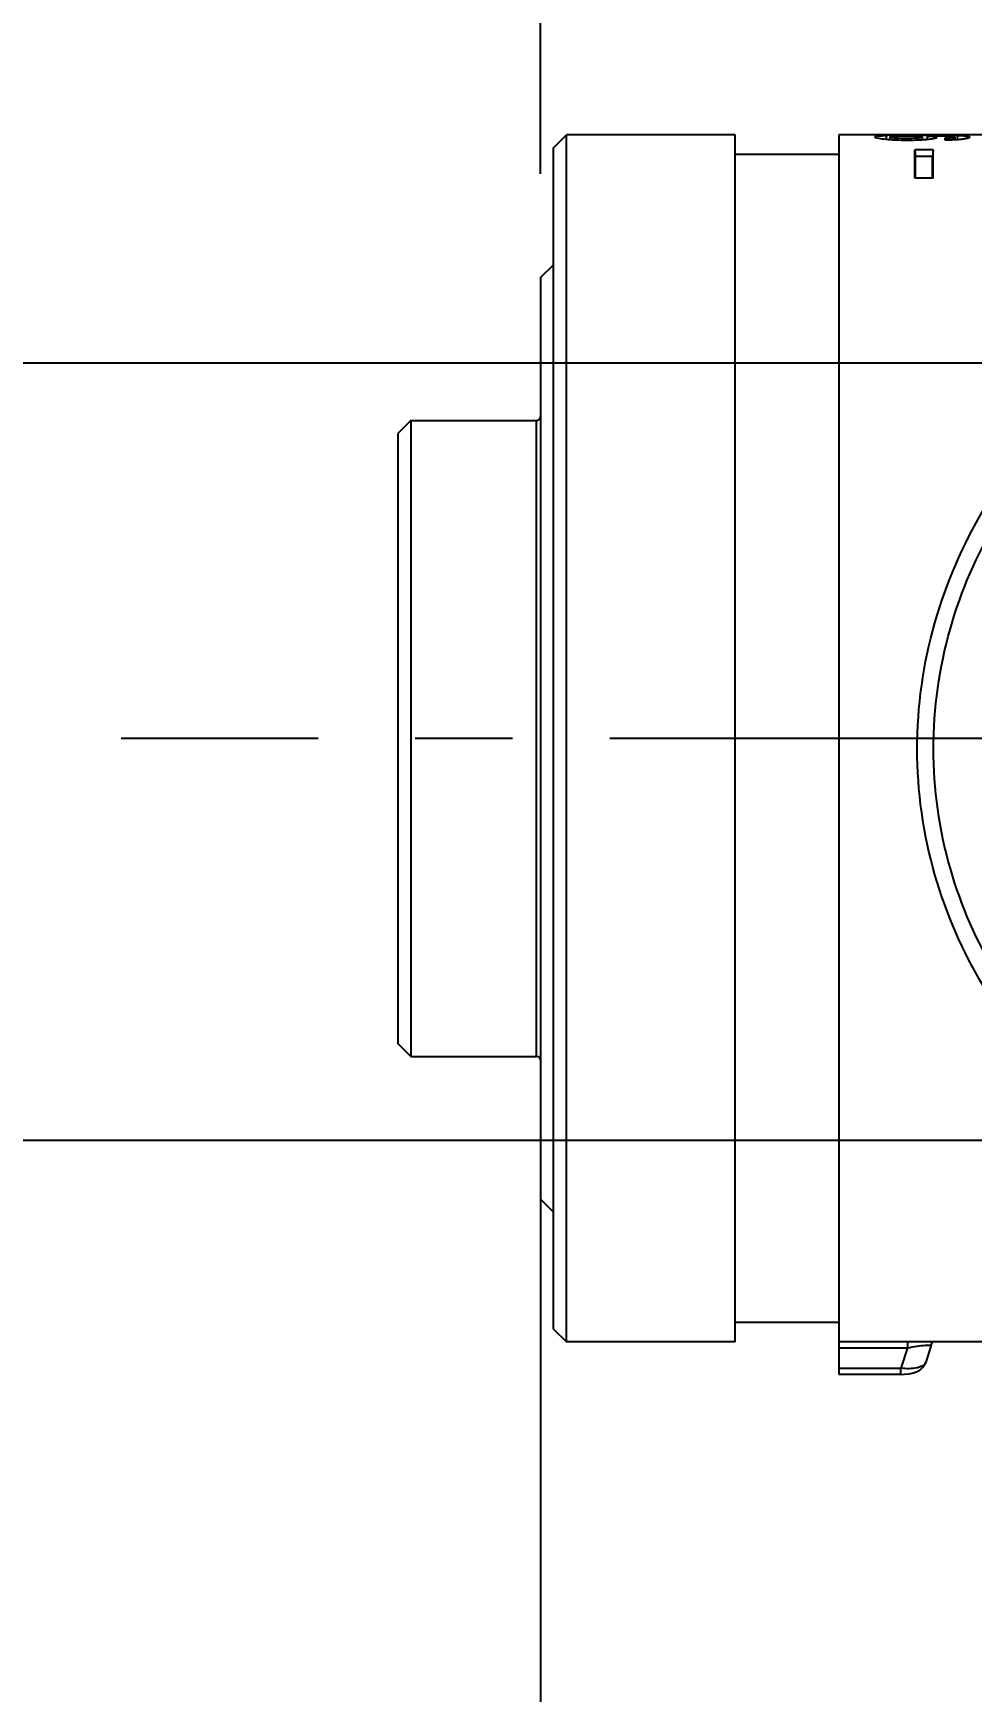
# Model space of a CAD drawing. Header units: millimetres. Extents: x 5828 to 6704, y 123 to 421.
# Drawn here: x 6372.85 to 6376.47, y 271.7 to 278.09 of the extents above; entities that cross this region are included whole.
import ezdxf
from ezdxf import colors
from ezdxf.entities.mleader import LeaderData, LeaderLine
from ezdxf.math import Vec2, Vec3

# ---------------------------------------------------------------- set-up
doc = ezdxf.new("R2010")
doc.units = ezdxf.units.MM
doc.linetypes.add('CENTER', pattern=[0.6, 0.375, -0.075, 0.075, -0.075])
for name, color, linetype in [('中心线', 7, 'Continuous'), ('外形图', 7, 'Continuous'), ('多重引线', 7, 'Continuous'), ('尺寸标注', 7, 'Continuous')]:
    doc.layers.add(name, color=color, linetype=linetype)
doc.styles.add('微软雅黑', font='msyh.ttc', dxfattribs={"height": 1.5})
doc.styles.add('思源黑', font='SourceHanSansCN-Normal.ttf')
doc.dimstyles.new('尺寸标注_1_20比例', dxfattribs={"dimtxt": 1.5, "dimasz": 1.25, "dimexe": 0.5, "dimexo": 0.4, "dimgap": 0.5, "dimtad": 1, "dimdec": 1, "dimlfac": 20, "dimdsep": 46, "dimtxsty": '微软雅黑', "dimcen": 0.09, "dimadec": 0, "dimazin": 0, "dimtp": 0.01, "dimtm": 0.01, "dimtfac": 1, "dimtdec": 1, "dimtofl": 0, "dimtmove": 0, "dimatfit": 3, "dimfxl": 1, "dimtolj": 1, "dimarcsym": 0})

# ---------------------------------------------------------------- blocks, each defined once
blk = doc.blocks.new('*D1080')
at = {"layer": 'Defpoints', "color": 0}
for p in [(6374.8045, 277.1443), (6379.9544, 273.8211), (6374.8045, 267.4484)]:
    blk.add_point(p, dxfattribs=at)
at = {"layer": '尺寸标注', "color": 0, "lineweight": -2}
for p, q in [((6374.8045, 276.7443), (6374.8045, 266.9484)), ((6379.9544, 273.4211), (6379.9544, 266.9484)), ((6378.7044, 267.4484), (6376.0545, 267.4484))]:
    blk.add_line(p, q, dxfattribs=at)
at = {"layer": '尺寸标注', "color": 0}
for points in [[(6376.0545, 267.6567), (6376.0545, 267.2401), (6374.8045, 267.4484)], [(6378.7044, 267.2401), (6378.7044, 267.6567), (6379.9544, 267.4484)]]:
    blk.add_solid(points, dxfattribs=at)
at = {"layer": '尺寸标注', "color": 0, "insert": (6377.2985, 268.72), "char_height": 1.5, "attachment_point": 5, "style": '微软雅黑'}
blk.add_mtext('\\A1;\\A1;{\\fAlibaba PuHuiTi 3.0 55 Regular|b0|i0|c134|p18;103}', dxfattribs=at)
blk = doc.blocks.new('*D1081')
at = {"layer": 'Defpoints', "color": 0}
for p in [(6374.8045, 284.7938), (6374.8045, 277.1443), (6378.7066, 275.3693)]:
    blk.add_point(p, dxfattribs=at)
at = {"layer": '尺寸标注', "color": 0, "lineweight": -2}
for p, q in [((6374.8045, 277.5443), (6374.8045, 285.2938)), ((6378.7066, 275.7693), (6378.7066, 285.2938)), ((6377.4566, 284.7938), (6376.0545, 284.7938))]:
    blk.add_line(p, q, dxfattribs=at)
at = {"layer": '尺寸标注', "color": 0}
for points in [[(6376.0545, 285.0021), (6376.0545, 284.5854), (6374.8045, 284.7938)], [(6377.4566, 284.5854), (6377.4566, 285.0021), (6378.7066, 284.7938)]]:
    blk.add_solid(points, dxfattribs=at)
at = {"layer": '尺寸标注', "color": 0, "insert": (6376.6778, 286.0654), "char_height": 1.5, "attachment_point": 5, "style": '微软雅黑'}
blk.add_mtext('\\A1;\\A1;{\\fAlibaba PuHuiTi 3.0 55 Regular|b0|i0|c134|p18;78}', dxfattribs=at)
blk = doc.blocks.new('*D1086')
at = {"layer": 'Defpoints', "color": 0}
for p in [(6374.8045, 277.1443), (6410.7045, 221.4555), (6410.7045, 217.572)]:
    blk.add_point(p, dxfattribs=at)
at = {"layer": '尺寸标注', "color": 0, "lineweight": -2}
for p, q in [((6374.8045, 276.7443), (6374.8045, 217.072)), ((6410.7045, 221.0555), (6410.7045, 217.072)), ((6376.0545, 217.572), (6409.4545, 217.572))]:
    blk.add_line(p, q, dxfattribs=at)
at = {"layer": '尺寸标注', "color": 0}
for points in [[(6376.0545, 217.7803), (6376.0545, 217.3636), (6374.8045, 217.572)], [(6409.4545, 217.3636), (6409.4545, 217.7803), (6410.7045, 217.572)]]:
    blk.add_solid(points, dxfattribs=at)
at = {"layer": '尺寸标注', "color": 0, "insert": (6392.7545, 218.8436), "char_height": 1.5, "attachment_point": 5, "style": '微软雅黑'}
blk.add_mtext('\\A1;\\A1;{\\fAlibaba PuHuiTi 3.0 55 Regular|b0|i0|c134|p18;718}', dxfattribs=at)
blk = doc.blocks.new('*D1152')
at = {"layer": 'Defpoints', "color": 0}
for p in [(6379.9545, 276.8145), (6368.7861, 273.8211), (6379.9545, 273.8211)]:
    blk.add_point(p, dxfattribs=at)
at = {"layer": '尺寸标注', "color": 0, "lineweight": -2}
for p, q in [((6368.7861, 278.0645), (6368.7861, 279.3145)), ((6379.5545, 276.8145), (6368.2861, 276.8145)), ((6379.5545, 273.8211), (6368.2861, 273.8211)), ((6368.7861, 272.5711), (6368.7861, 268.1946))]:
    blk.add_line(p, q, dxfattribs=at)
at = {"layer": '尺寸标注', "color": 0}
for points in [[(6368.5778, 278.0645), (6368.9944, 278.0645), (6368.7861, 276.8145)], [(6368.9944, 272.5711), (6368.5778, 272.5711), (6368.7861, 273.8211)]]:
    blk.add_solid(points, dxfattribs=at)
at = {"layer": '尺寸标注', "color": 0, "insert": (6367.5109, 269.7578), "char_height": 1.5, "attachment_point": 5, "rotation": 90, "style": '微软雅黑'}
blk.add_mtext('\\A1;\\A1;60', dxfattribs=at)

msp = doc.modelspace()

# ---------------------------------------------------------------- linework, layer by layer
at = {"layer": '中心线', "linetype": 'CENTER', "ltscale": 5}
msp.add_line((6415.9466, 275.3693), (6373.1881, 275.3693), dxfattribs=at)
at = {"layer": '外形图', "linetype": 'ByBlock'}
for p, q in [((6374.8545, 277.6443), (6374.9045, 277.6943)), ((6374.9045, 273.0443), (6374.9045, 277.6943)), ((6375.5545, 277.6943), (6374.9045, 277.6943)), ((6375.5545, 273.0443), (6375.5545, 277.6943)), ((6375.9545, 277.6943), (6375.9545, 272.9195)), ((6376.1456, 277.6943), (6375.9545, 277.6943)), ((6376.0934, 277.6862), (6376.0934, 277.6863)), ((6376.1365, 277.6922), (6376.1373, 277.6764)), ((6376.2138, 277.6943), (6376.1456, 277.6943)), ((6376.151, 277.6863), (6376.15, 277.6752)), ((6376.2173, 277.6943), (6376.2138, 277.6943)), ((6376.2138, 277.6933), (6376.2204, 277.6933)), ((6376.5856, 277.6943), (6376.2173, 277.6943)), ((6376.2577, 277.6934), (6376.2577, 277.6888)), ((6376.2577, 277.6934), (6376.2587, 277.6934)), ((6376.2757, 277.6861), (6376.2768, 277.6745)), ((6376.2903, 277.6933), (6376.2962, 277.6933)), ((6376.3486, 277.6931), (6376.3485, 277.6894)), ((6376.3729, 277.6929), (6376.3743, 277.6929)), ((6376.402, 277.6859), (6376.403, 277.675)), ((6376.4115, 277.6921), (6376.4106, 277.6755)), ((6376.447, 277.6899), (6376.4462, 277.6799)), ((6376.4583, 277.6855), (6376.4583, 277.6854)), ((6374.8545, 273.0943), (6374.8545, 277.6443)), ((6376.1697, 277.6833), (6376.1693, 277.674)), ((6376.2168, 277.6819), (6376.2168, 277.6729)), ((6376.2475, 277.528), (6376.2475, 277.6365)), ((6376.3175, 277.6365), (6376.2475, 277.6365)), ((6376.2475, 277.6365), (6376.2497, 277.6116)), ((6376.2597, 277.6832), (6376.2602, 277.6737)), ((6376.3175, 277.6365), (6376.3153, 277.6116)), ((6376.3175, 277.528), (6376.3175, 277.6365)), ((6376.364, 277.6738), (6376.364, 277.6825)), ((6376.3932, 277.6836), (6376.3937, 277.6746)), ((6375.9545, 277.6193), (6375.5545, 277.6193)), ((6376.2497, 277.528), (6376.2497, 277.6116)), ((6376.3153, 277.6116), (6376.2497, 277.6116)), ((6376.3153, 277.528), (6376.3153, 277.6116)), ((6376.3175, 277.528), (6376.2475, 277.528)), ((6374.8045, 277.1443), (6374.8545, 277.1943)), ((6374.8045, 277.1443), (6374.8045, 273.5943)), ((6374.3045, 276.5943), (6374.2545, 276.5443)), ((6374.2545, 276.5443), (6374.2545, 274.1943)), ((6374.3045, 276.5943), (6374.3045, 274.1443)), ((6374.3045, 276.5943), (6374.7895, 276.5943)), ((6374.7895, 274.1443), (6374.7895, 276.5943)), ((6374.3045, 274.1443), (6374.2545, 274.1943)), ((6374.3045, 274.1443), (6374.7895, 274.1443)), ((6374.8045, 273.5943), (6374.8545, 273.5443)), ((6374.8545, 273.0943), (6374.9045, 273.0443)), ((6375.9545, 273.1193), (6375.5545, 273.1193)), ((6375.5545, 273.0443), (6374.9045, 273.0443)), ((6376.5856, 273.0443), (6375.9545, 273.0443)), ((6375.9545, 273.0217), (6376.2193, 273.0217)), ((6376.2193, 273.0217), (6376.1937, 272.943)), ((6376.2193, 273.0443), (6376.2193, 273.0217)), ((6376.3105, 273.0317), (6376.2892, 272.966)), ((6375.9545, 272.943), (6376.1937, 272.943)), ((6376.1937, 272.9195), (6375.9545, 272.9195)), ((6376.1937, 272.9195), (6376.1937, 272.943))]:
    msp.add_line(p, q, dxfattribs=at)
for points in [[(6376.3105, 273.0317), (6376.3148, 273.0424), (6376.3159, 273.0443)], [(6376.1937, 272.9195), (6376.2077, 272.9199), (6376.226, 272.9219), (6376.2421, 272.9253), (6376.2559, 272.9304), (6376.2675, 272.9371), (6376.2775, 272.946), (6376.2859, 272.9581), (6376.2892, 272.966)]]:
    msp.add_lwpolyline(points, dxfattribs=at)
for centre, radius, start, end in [((6376.1856, 276.1063), 1.5867, 90.94773, 91.77214), ((6376.2043, 275.1018), 2.5914, 90.78664, 90.993), ((6376.2306, 272.9535), 4.7398, 90.20325, 90.74833), ((6376.2563, 266.9203), 10.7731, 89.9924, 90.19071), ((6376.2786, 267.6771), 10.0162, 89.59934, 89.89894), ((6376.3158, 273.0601), 4.6332, 89.29351, 89.59395), ((6375.9131, 277.7898), 0.3959, 343.24311, 344.11217), ((6374.7895, 276.6093), 0.015, 270, 0), ((6374.7895, 274.1293), 0.015, 0, 90)]:
    msp.add_arc(centre, radius, start, end, dxfattribs=at)
for points, knots in [([(6376.0934, 277.6863), (6376.0934, 277.6898), (6376.1153, 277.6902), (6376.1254, 277.6919), (6376.1365, 277.6922)], [0, 0, 0, 0, 0.240708, 1, 1, 1, 1]), ([(6376.1283, 277.6773), (6376.1194, 277.6783), (6376.1102, 277.6805), (6376.0937, 277.683), (6376.0934, 277.6862)], [0, 0, 0, 0, 0.735476, 1, 1, 1, 1]), ([(6376.1689, 277.6888), (6376.1645, 277.6886), (6376.1603, 277.6875), (6376.151, 277.6879), (6376.151, 277.6863)], [0, 0, 0, 0, 0.737741, 1, 1, 1, 1]), ([(6376.151, 277.6863), (6376.151, 277.6844), (6376.1609, 277.685), (6376.1652, 277.6836), (6376.1697, 277.6833)], [0, 0, 0, 0, 0.287333, 1, 1, 1, 1]), ([(6376.2587, 277.6888), (6376.2554, 277.689), (6376.2404, 277.6896), (6376.2255, 277.6897), (6376.2138, 277.6897)], [0, 0, 0, 0, 0.223725, 1, 1, 1, 1]), ([(6376.2757, 277.6861), (6376.2757, 277.6877), (6376.2669, 277.6875), (6376.2629, 277.6885), (6376.2587, 277.6888)], [0, 0, 0, 0, 0.278126, 1, 1, 1, 1]), ([(6376.2597, 277.6832), (6376.2637, 277.6835), (6376.2675, 277.6845), (6376.2757, 277.6847), (6376.2757, 277.6861)], [0, 0, 0, 0, 0.740293, 1, 1, 1, 1]), ([(6376.2962, 277.6898), (6376.2958, 277.6884), (6376.2951, 277.6856), (6376.2943, 277.6828), (6376.2939, 277.6814)], [0, 0, 0, 0, 0.499961, 1, 1, 1, 1]), ([(6376.3742, 277.6888), (6376.3681, 277.689), (6376.3421, 277.6897), (6376.3161, 277.6898), (6376.2962, 277.6898)], [0, 0, 0, 0, 0.235216, 1, 1, 1, 1]), ([(6376.2962, 277.6898), (6376.3053, 277.6894), (6376.3139, 277.6879), (6376.332, 277.6872), (6376.332, 277.6841)], [0, 0, 0, 0, 0.747287, 1, 1, 1, 1]), ([(6376.332, 277.684), (6376.3318, 277.6811), (6376.3167, 277.6793), (6376.3085, 277.6773), (6376.3006, 277.6764)], [0, 0, 0, 0, 0.268066, 1, 1, 1, 1]), ([(6376.402, 277.6859), (6376.402, 277.6886), (6376.3871, 277.6863), (6376.3808, 277.6885), (6376.3742, 277.6888)], [0, 0, 0, 0, 0.28918, 1, 1, 1, 1]), ([(6376.3932, 277.6836), (6376.3955, 277.6838), (6376.3979, 277.684), (6376.402, 277.6851), (6376.402, 277.6859)], [0, 0, 0, 0, 0.746291, 1, 1, 1, 1]), ([(6376.4115, 277.6921), (6376.4152, 277.6919), (6376.4271, 277.6915), (6376.4389, 277.6909), (6376.447, 277.6899)], [0, 0, 0, 0, 0.315667, 1, 1, 1, 1]), ([(6376.447, 277.6899), (6376.4488, 277.6897), (6376.4523, 277.6891), (6376.4583, 277.6878), (6376.4583, 277.6855)], [0, 0, 0, 0, 0.453949, 1, 1, 1, 1]), ([(6376.4583, 277.6854), (6376.4582, 277.6846), (6376.4559, 277.6826), (6376.4536, 277.6819), (6376.4519, 277.6814)], [0, 0, 0, 0, 0.320137, 1, 1, 1, 1]), ([(6376.2192, 277.6729), (6376.2109, 277.6729), (6376.1805, 277.6732), (6376.1501, 277.6747), (6376.1283, 277.6773)], [0, 0, 0, 0, 0.274995, 1, 1, 1, 1]), ([(6376.2168, 277.6819), (6376.2207, 277.6819), (6376.235, 277.682), (6376.2493, 277.6824), (6376.2597, 277.6832)], [0, 0, 0, 0, 0.276142, 1, 1, 1, 1]), ([(6376.3006, 277.6764), (6376.2943, 277.6758), (6376.2672, 277.6735), (6376.24, 277.6729), (6376.2192, 277.6729)], [0, 0, 0, 0, 0.233201, 1, 1, 1, 1]), ([(6376.364, 277.6825), (6376.3668, 277.6825), (6376.3765, 277.6828), (6376.3863, 277.683), (6376.3932, 277.6836)], [0, 0, 0, 0, 0.287185, 1, 1, 1, 1]), ([(6376.4339, 277.6778), (6376.4291, 277.6771), (6376.4059, 277.6746), (6376.3825, 277.674), (6376.364, 277.6738)], [0, 0, 0, 0, 0.208443, 1, 1, 1, 1]), ([(6376.4519, 277.6814), (6376.4515, 277.6812), (6376.4508, 277.681), (6376.45, 277.6808), (6376.4497, 277.6807)], [0, 0, 0, 0, 0.478759, 1, 1, 1, 1]), ([(6376.2567, 275.3287), (6376.2566, 275.4924), (6376.3023, 275.8162), (6376.4325, 276.1152), (6376.5128, 276.2519)], [0, 0, 0, 0, 0.507851, 1, 1, 1, 1]), ([(6376.3189, 275.3295), (6376.3191, 275.4852), (6376.3629, 275.7934), (6376.4867, 276.0782), (6376.5639, 276.208)], [0, 0, 0, 0, 0.507776, 1, 1, 1, 1]), ([(6376.5128, 274.4123), (6376.4323, 274.5472), (6376.3019, 274.8438), (6376.2566, 275.1657), (6376.2567, 275.3287)], [0, 0, 0, 0, 0.49071, 1, 1, 1, 1]), ([(6376.5639, 274.4573), (6376.4866, 274.5853), (6376.3625, 274.868), (6376.3191, 275.1743), (6376.3189, 275.3295)], [0, 0, 0, 0, 0.490793, 1, 1, 1, 1]), ([(6376.2193, 273.0217), (6376.2314, 273.0241), (6376.2528, 273.0277), (6376.285, 273.0327), (6376.297, 273.0309), (6376.3111, 273.0334), (6376.3105, 273.0317)], [0, 0, 0, 0, 0.402567, 0.741284, 0.941129, 1, 1, 1, 1]), ([(6376.2892, 272.966), (6376.2853, 272.954), (6376.2467, 272.9395), (6376.2149, 272.9406), (6376.1937, 272.943)], [0, 0, 0, 0, 0.372136, 1, 1, 1, 1])]:
    msp.add_open_spline(points, degree=3, knots=knots, dxfattribs=at)
for points in [[(6376.2138, 277.6897), (6376.1989, 277.6897), (6376.1839, 277.6896), (6376.1689, 277.6888)], [(6376.2587, 277.6934), (6376.2693, 277.6934), (6376.2798, 277.6934), (6376.2903, 277.6933)], [(6376.3743, 277.6929), (6376.3867, 277.6927), (6376.3991, 277.6925), (6376.4115, 277.6921)], [(6376.1697, 277.6833), (6376.1854, 277.6822), (6376.2011, 277.6819), (6376.2168, 277.6819)], [(6376.4497, 277.6807), (6376.4445, 277.6793), (6376.4392, 277.6785), (6376.4339, 277.6778)]]:
    msp.add_open_spline(points, degree=3, dxfattribs=at)

# ---------------------------------------------------------------- dimensions: what is measured, and where the dimension line sits
at = {"layer": '尺寸标注'}
for base, p1, picture, middle in [((6374.8045, 284.7938), (6378.7066, 275.3693), '*D1081', (6376.6778, 284.7938)), ((6374.8045, 267.4484), (6379.9544, 273.8211), '*D1080', (6377.2985, 267.4484))]:
    dim = msp.add_linear_dim(base=base, p1=p1, p2=(6374.8045, 277.1443), text='\\A1;{\\fAlibaba PuHuiTi 3.0 55 Regular|b0|i0|c134|p18;<>}', dimstyle='尺寸标注_1_20比例', dxfattribs=at)
    dim.commit()
    dim.dimension.update_dxf_attribs({"geometry": picture, "text_midpoint": middle, "dimtype": 160})
dim = msp.add_linear_dim(base=(6368.7861, 273.8211), p1=(6379.9545, 276.8145), p2=(6379.9545, 273.8211), angle=90, text='\\A1;60', dimstyle='尺寸标注_1_20比例', override={"dimtxsty": '微软雅黑'}, dxfattribs=at)
dim.commit()
dim.dimension.update_dxf_attribs({"geometry": '*D1152', "text_midpoint": (6367.5109, 269.7578)})
dim = msp.add_linear_dim(base=(6410.7045, 217.572), p1=(6374.8045, 277.1443), p2=(6410.7045, 221.4555), text='\\A1;{\\fAlibaba PuHuiTi 3.0 55 Regular|b0|i0|c134|p18;<>}', dimstyle='尺寸标注_1_20比例', dxfattribs=at)
dim.commit()
dim.dimension.update_dxf_attribs({"geometry": '*D1086', "text_midpoint": (6392.7545, 218.8436)})

# ---------------------------------------------------------------- leaders
at = {"layer": '多重引线'}
ml = msp.add_multileader_mtext('Standard', dxfattribs=at)
ml.set_content('\\pxqc;{\\fAlibaba PuHuiTi 3.0 55 Regular|b0|i0|c134|p18;4×M3 depth6}', style='思源黑')
ml.set_leader_properties(linetype='ByLayer')
ml.build(insert=Vec2(0, 0))
ml.multileader.update_dxf_attribs({"text_left_attachment_type": 5, "text_right_attachment_type": 5, "dogleg_length": 2, "arrow_head_size": 1.25})
ctx = ml.context
ctx.base_point, ctx.char_height, ctx.arrow_head_size, ctx.landing_gap_size, ctx.plane_origin = Vec3(6357.032, 282.8028), 1.5, 1.25, 0.5, Vec3(6380.3729, 278.1453)
ctx.left_attachment, ctx.right_attachment, ctx.text_align_type = 5, 5, 1
notes = []
notes.append((ctx, [(0, (1, 1, 0), (6373.1516, 282.8028), (-1, 0), 2, [(0, [(6379.9545, 276.8145)], 0, [])])]))
ctx.mtext.insert, ctx.mtext.alignment, ctx.mtext.flow_direction = Vec3(6364.0918, 284.8778), 2, 5
for ctx, leaders in notes:
    for number, flags, end, landing, length, lines in leaders:
        leader = LeaderData()
        leader.index, (leader.has_last_leader_line, leader.has_dogleg_vector, leader.attachment_direction) = number, flags
        leader.last_leader_point, leader.dogleg_vector, leader.dogleg_length = Vec3(end), Vec3(landing), length
        for number, points, colour, breaks in lines:
            line = LeaderLine()
            line.index, line.vertices, line.color, line.breaks = number, Vec3.list(points), colors.encode_raw_color(colour), breaks
            leader.lines.append(line)
        ctx.leaders.append(leader)

doc.saveas('drawing.dxf')
